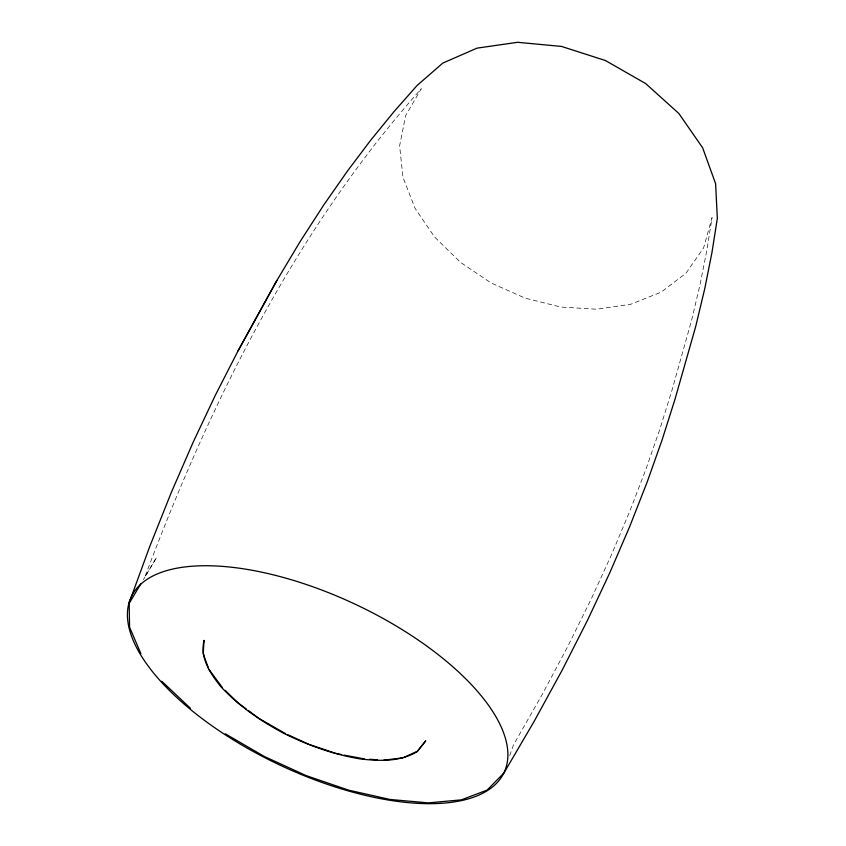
<?xml version="1.0" encoding="UTF-8"?>
<svg xmlns="http://www.w3.org/2000/svg" width="846" height="846" viewBox="0 0 846 846"><rect width="100%" height="100%" fill="white"/><g stroke="black" fill="none" stroke-linecap="round" stroke-linejoin="round"><path stroke-width="0.63" stroke-dasharray="4.23 3.17" d="M509.673 755.668L513.501 744.882L542.043 694.799L567.761 646.46L590.846 599.825L611.436 554.828L629.71 511.428L645.805 469.572L659.848 429.197L671.978 390.27L691.563 320.412L700.054 284.584L706.854 250.31L712.078 217.538L703.597 247.867L686.064 273.131L661.138 292.166L630.693 304.285L596.631 309.224L560.835 307.056L525.091 298.12L491.082 282.945L460.404 262.26L434.569 236.986L414.995 208.222L402.982 177.311L399.608 145.85L405.625 115.648L421.329 88.703C295.91 229.615 210.527 401.787 144.761 577.279L156.626 557.355L143.408 579.542"/><path stroke-width="1.27" d="M128.666 604.107L149.679 546.653L171.178 492.774L193.121 442.299L215.444 395.04L238.075 350.826L276.97 280.322L300.404 241.142L323.87 204.827L347.304 171.252L370.675 140.246L393.961 111.693L417.11 85.457L442.849 63.059L477.049 48.137L517.593 42.3L561.543 46.435L605.429 60.531L645.625 83.532L678.862 113.491L702.666 147.839L715.61 183.741L717.334 218.48L711.909 252.785L704.739 288.74L695.74 326.387L675.045 399.069L662.058 440.057L646.957 482.622L629.604 526.825L609.818 572.721L587.462 620.382L562.326 669.852L534.238 721.215L503.042 774.513A206.064 88.819 25.2 0 1 188.024 707.415A206.064 88.819 25.2 0 1 261.858 572.203A206.064 88.819 25.2 0 1 503.042 774.513M276.97 280.322L238.075 350.826M140.753 583.92L129.174 603.367L129.565 627.214L140.901 653.704M503.296 773.646L487.106 790.101L461.398 799.851L428.319 802.875L390.048 799.47L348.679 790.164L306.189 775.613L264.46 756.546L225.29 733.81M404.187 757.233L417.385 751.248L425.728 740.832L417.247 751.597C400.19 762.024 379.59 761.051 360.47 758.978C333.387 754.505 307.436 745.157 282.945 732.89C259.986 720.506 238.234 705.606 220.531 686.286C210.242 673.363 199.688 657.67 204.066 640.359L203.188 653.694L208.454 668.129M383.629 760.226L402.982 757.773M364.446 758.904L344.142 755.118M369.565 759.264L377.242 759.793M335.28 753.226L341.615 754.579M334.022 752.803L308.991 744.374L287.809 734.709M285.462 733.63L258.939 718.402L248.343 710.503M246.218 708.927L237.747 702.603L225.184 690.336M161.755 681.231L190.477 708.345M222.498 687.703L208.888 669.334"/></g></svg>
